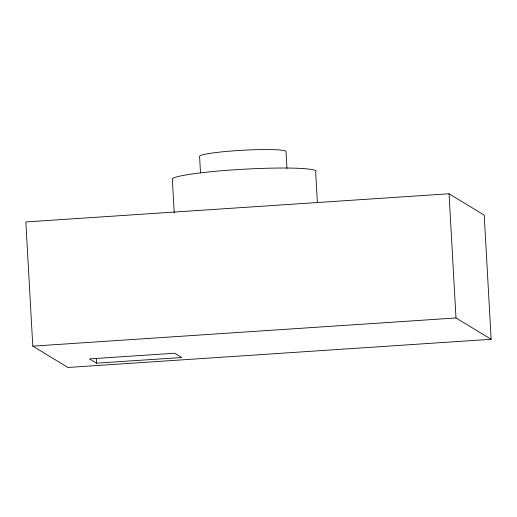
<?xml version="1.0" encoding="UTF-8"?>
<svg xmlns="http://www.w3.org/2000/svg" width="517" height="517" viewBox="0 0 517 517"><rect width="100%" height="100%" fill="white"/><g stroke="black" fill="none" stroke-linecap="round" stroke-linejoin="round"><path stroke-width="0.78" d="M449.053 193.765L25.85 221.948L32.791 346.138L67.947 367.464L491.15 339.281L484.209 215.091L449.053 193.765L455.994 317.961L491.15 339.281M32.791 346.138L455.994 317.961M96.569 363.18L181.7 357.512L174.636 353.227L89.506 358.895L96.569 363.18L96.298 358.339M317.38 202.703L315.667 172.058A72.193 6.165 -3.2 0 0 251.682 168.813A72.193 6.165 -3.2 0 0 172.323 178.695L174.216 212.571M286.948 168.355L286.017 151.688A43.318 3.703 -3.2 0 0 244.399 150.163A43.318 3.703 -3.2 0 0 199.575 156.212L200.506 172.878"/></g></svg>
